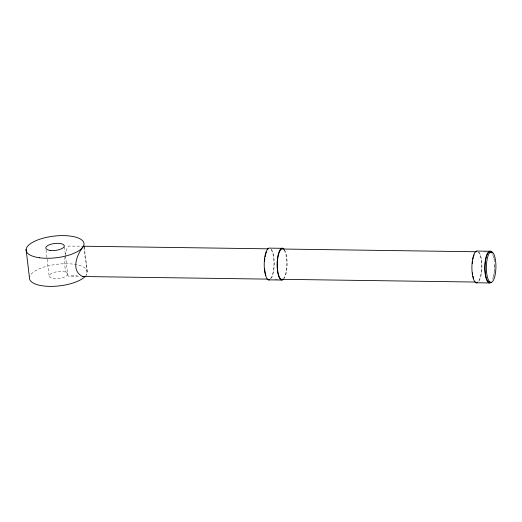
<?xml version="1.0" encoding="UTF-8"?>
<svg xmlns="http://www.w3.org/2000/svg" width="522" height="522" viewBox="0 0 522 522"><rect width="100%" height="100%" fill="white"/><g stroke="black" fill="none" stroke-linecap="round" stroke-linejoin="round"><path stroke-width="0.39" stroke-dasharray="2.61 1.96" d="M64.982 256.974C64.754 263.349 63.854 271.42 68.689 276.321L79.54 276.471M65.126 255.434C65.818 252.178 66.15 248.218 69.015 246.064L83.435 246.227M483.777 251.865L487.039 251.911M71.155 275.238L77.439 275.329M274.872 279.224L278.343 279.27M84.212 246.24L87.344 272.504M64.415 246.926L65.374 254.958M65.465 255.76L67.671 274.239A9.337 3.484 -6.8 0 1 53.459 278.526A9.337 3.484 -6.8 0 1 54.066 272.406A9.337 3.484 -6.8 0 1 67.671 274.239M46.066 250.168L49.127 275.877M84.159 247.226C83.54 256.707 88.688 266.181 86.078 275.446A29.141 10.871 -6.8 0 0 63.26 263.78A29.141 10.871 -6.8 0 0 29.454 277.613M271.277 249.196A15.973 4.998 -89.2 0 1 274.207 263.891A15.973 4.998 -89.2 0 1 270.964 278.709M284.562 249.96A15.973 4.998 -89.2 0 1 287.107 264.073A15.973 4.998 -89.2 0 1 284.262 278.298M284.085 250.038A15.255 4.77 -89.2 0 1 286.878 264.073A15.255 4.77 -89.2 0 1 283.785 278.233M271.186 249.862A15.255 4.77 -89.2 0 1 273.919 265.887A15.255 4.77 -89.2 0 1 269.672 279.107M478.961 252.119A15.973 4.998 -89.2 0 1 481.891 266.814A15.973 4.998 -89.2 0 1 478.648 281.632M493.858 257.294A15.973 4.998 -89.2 0 1 494.471 260.889M494.784 265.6A15.973 4.998 -89.2 0 1 494.778 267.695M494.608 270.722A15.973 4.998 -89.2 0 1 494.341 273.117M493.962 275.355A15.973 4.998 -89.2 0 1 493.649 276.738M491.77 252.968A15.255 4.77 -89.2 0 1 492.494 254.181M492.827 254.932A15.255 4.77 -89.2 0 1 493.479 276.308M493.27 277.078A15.255 4.77 -89.2 0 1 492.566 279.139M477.676 251.78A15.255 4.77 -89.2 0 1 481.669 266.82A15.255 4.77 -89.2 0 1 477.356 282.03"/><path stroke-width="0.78" d="M84.212 246.24L83.448 246.267C76.878 254.279 70.45 270.735 82.639 276.516L267.747 279.12M84.368 276.497L82.639 276.516M282.931 248.322L270.031 248.146A15.973 4.998 -89.2 0 0 264.21 264.093A15.973 4.998 -89.2 0 0 269.691 279.812M490.615 251.252L477.715 251.069A15.973 4.998 -89.2 0 0 471.895 267.023A15.973 4.998 -89.2 0 0 477.376 282.741M84.212 246.234L268.497 248.831M283.178 249.04L476.436 251.761M490.302 251.956L491.933 251.976A15.255 4.77 -89.2 0 1 494.836 276.327A15.255 4.77 -89.2 0 1 486.674 273.045A15.255 4.77 -89.2 0 1 491.933 251.976M280.79 279.303L475.686 282.05M488.729 282.232L490.36 282.258M268.386 279.844L281.286 280.02M476.071 282.767L488.97 282.95M26.1 249.496L29.454 277.613A29.141 10.871 -6.8 0 0 52.304 286.376A29.141 10.871 -6.8 0 0 85.23 276.432M283.864 278.892A15.973 4.998 -89.2 0 1 277.11 264.276A15.973 4.998 -89.2 0 1 284.177 249.379M282.565 279.29A15.255 4.77 -89.2 0 1 277.332 264.269A15.255 4.77 -89.2 0 1 282.891 249.033M265.939 275.531A15.255 4.77 -89.2 0 1 264.582 268.419M264.543 261.313A15.255 4.77 -89.2 0 1 264.863 258.246M265.091 256.798A15.255 4.77 -89.2 0 1 265.365 255.428M265.522 254.782A15.255 4.77 -89.2 0 1 266.429 251.95M491.13 282.298A15.973 4.998 -89.2 0 1 484.808 266.507A15.973 4.998 -89.2 0 1 491.861 252.302M490.249 282.213A15.255 4.77 -89.2 0 1 485.016 267.199A15.255 4.77 -89.2 0 1 490.576 251.956M473.624 278.454A15.255 4.77 -89.2 0 1 473.004 276.282M472.619 274.278A15.255 4.77 -89.2 0 1 472.417 272.849M472.286 263.453A15.255 4.77 -89.2 0 1 472.547 261.17M472.906 259.029A15.255 4.77 -89.2 0 1 473.206 257.705M473.408 256.935A15.255 4.77 -89.2 0 1 474.113 254.873M39.633 257.783A29.141 10.871 -6.8 0 0 83.996 244.387A29.141 10.871 -6.8 0 0 41.519 238.658A29.141 10.871 -6.8 0 0 39.633 257.783M50.112 250.416A9.337 3.484 -6.8 0 0 64.317 246.123A9.337 3.484 -6.8 0 0 50.712 244.289A9.337 3.484 -6.8 0 0 50.112 250.416"/></g></svg>
